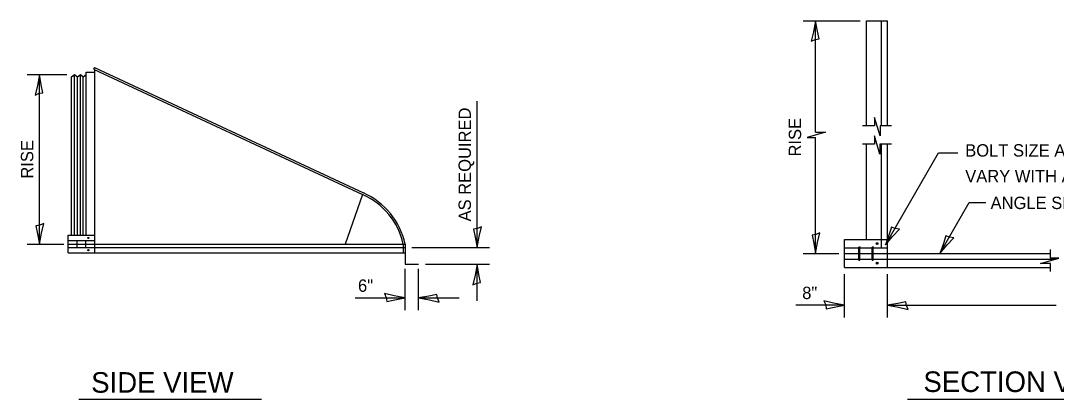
# Model space of a CAD drawing. Extents: x 2133490 to 2172050, y 2138301 to 2145980.
# Drawn here: x 2143834 to 2144337, y 2141875 to 2142059 of the extents above; entities that cross this region are included whole.
import ezdxf

# ---------------------------------------------------------------- set-up
doc = ezdxf.new("R2010")
doc.units = 0
for name, color, linetype in [('DR_Pr_Pipe_Culvert', 7, 'Continuous'), ('HS_Dimensions_and_Text', 7, 'Continuous'), ('RD_Pr_Roadway_Dimensions', 7, 'Continuous'), ('RD_Pr_Roadway_Notes', 7, 'Continuous')]:
    doc.layers.add(name, color=color, linetype=linetype)

msp = doc.modelspace()

# ---------------------------------------------------------------- linework, layer by layer
at = {"layer": 'DR_Pr_Pipe_Culvert'}
for p, q in [((2144244.44, 2142059.08), (2144254.65, 2142059.08)), ((2144244.44, 2142008.06), (2144244.44, 2142059.08)), ((2144251.8, 2142008.06), (2144251.8, 2142059.08)), ((2144254.65, 2142008.06), (2144254.65, 2142059.08)), ((2143869.62, 2142036.33), (2143869.26, 2142035.54)), ((2143869.62, 2142036.33), (2144000.2, 2141975.45)), ((2143858.6, 2142031.88), (2143860.01, 2142033.01)), ((2143858.6, 2141954.91), (2143858.6, 2142031.88)), ((2143860.01, 2141954.91), (2143860.01, 2142033.01)), ((2143860.01, 2142033.01), (2143861.42, 2142031.88)), ((2143861.42, 2142031.88), (2143862.83, 2142033.01)), ((2143861.42, 2141954.91), (2143861.42, 2142031.88)), ((2143862.83, 2141954.91), (2143862.83, 2142033.01)), ((2143862.83, 2142033.01), (2143864.24, 2142031.88)), ((2143864.24, 2142031.88), (2143865.65, 2142033.01)), ((2143864.24, 2141954.91), (2143864.24, 2142031.88)), ((2143865.65, 2141954.91), (2143865.65, 2142034.13)), ((2143865.65, 2142034.13), (2143869.87, 2142034.13)), ((2143869.26, 2142035.54), (2143999.86, 2141974.67)), ((2143869.87, 2141946.46), (2143869.87, 2142035.26)), ((2144251, 2142003.19), (2144248.36, 2142012.12)), ((2144248.36, 2142012.12), (2144248.36, 2142008.06)), ((2144248.36, 2142008.06), (2144242.47, 2142008.06)), ((2144249.54, 2142008.06), (2144249.54, 2142008.06)), ((2144256.62, 2142008.06), (2144251, 2142008.06)), ((2144251, 2142008.06), (2144251, 2142003.19)), ((2144250.98, 2141994.22), (2144248.33, 2142003.13)), ((2144248.33, 2142003.13), (2144248.33, 2141999.07)), ((2144248.33, 2141999.07), (2144242.47, 2141999.07)), ((2144244.44, 2141952.91), (2144244.44, 2141999.07)), ((2144249.54, 2141999.07), (2144249.54, 2141999.07)), ((2144256.62, 2141999.07), (2144250.98, 2141999.07)), ((2144250.98, 2141999.07), (2144250.98, 2141994.22)), ((2144251.8, 2141948.82), (2144251.8, 2141999.07)), ((2144254.65, 2141939.27), (2144254.65, 2141999.07)), ((2143999.86, 2141974.67), (2143991.43, 2141950.68)), ((2143856.97, 2141946.46), (2143856.97, 2141954.91)), ((2143856.97, 2141954.91), (2143869.87, 2141954.91)), ((2143856.97, 2141952.37), (2143869.87, 2141952.37)), ((2143856.97, 2141950.68), (2144020.49, 2141950.68)), ((2143861.28, 2141948.99), (2143861.28, 2141952.37)), ((2143865.57, 2141948.99), (2143865.57, 2141952.37)), ((2144019.59, 2141950.68), (2144019.59, 2141946.46)), ((2144020.49, 2141950.68), (2144020.49, 2141948.99)), ((2144233.81, 2141939.27), (2144233.81, 2141952.91)), ((2144233.81, 2141952.91), (2144254.65, 2141952.91)), ((2143856.97, 2141948.99), (2144020.49, 2141948.99)), ((2143856.97, 2141946.46), (2144020.49, 2141946.46)), ((2144020.49, 2141948.99), (2144020.49, 2141940.93)), ((2144233.81, 2141948.82), (2144254.65, 2141948.82)), ((2144233.81, 2141946.09), (2144333.73, 2141946.09)), ((2144240.66, 2141948.82), (2144240.66, 2141949.1)), ((2144241.37, 2141949.1), (2144240.66, 2141949.1)), ((2144240.66, 2141948.82), (2144241.37, 2141948.82)), ((2144240.8, 2141943.38), (2144240.8, 2141948.82)), ((2144240.89, 2141948.82), (2144240.89, 2141949.1)), ((2144241.14, 2141948.82), (2144241.14, 2141949.1)), ((2144241.23, 2141943.38), (2144241.23, 2141948.82)), ((2144241.37, 2141948.82), (2144241.37, 2141949.1)), ((2144247.12, 2141948.82), (2144247.12, 2141949.1)), ((2144247.82, 2141949.1), (2144247.12, 2141949.1)), ((2144247.12, 2141948.82), (2144247.82, 2141948.82)), ((2144247.26, 2141943.38), (2144247.26, 2141948.82)), ((2144247.34, 2141948.82), (2144247.34, 2141949.1)), ((2144247.6, 2141948.82), (2144247.6, 2141949.1)), ((2144247.68, 2141943.38), (2144247.68, 2141948.82)), ((2144247.82, 2141948.82), (2144247.82, 2141949.1)), ((2144333.73, 2141943.89), (2144333.73, 2141948.06)), ((2144020.49, 2141940.93), (2144027.03, 2141940.93)), ((2144233.81, 2141943.38), (2144336.06, 2141943.38)), ((2144240.66, 2141943.1), (2144240.66, 2141943.38)), ((2144241.37, 2141943.38), (2144240.66, 2141943.38)), ((2144240.66, 2141943.1), (2144241.37, 2141943.1)), ((2144240.8, 2141942.84), (2144240.8, 2141943.1)), ((2144240.8, 2141942.84), (2144241.23, 2141942.84)), ((2144240.89, 2141943.1), (2144240.89, 2141943.38)), ((2144241.14, 2141943.1), (2144241.14, 2141943.38)), ((2144241.23, 2141942.84), (2144241.23, 2141943.1)), ((2144241.37, 2141943.1), (2144241.37, 2141943.38)), ((2144247.12, 2141943.1), (2144247.12, 2141943.38)), ((2144247.12, 2141943.38), (2144247.82, 2141943.38)), ((2144247.82, 2141943.1), (2144247.12, 2141943.1)), ((2144247.26, 2141942.84), (2144247.26, 2141943.1)), ((2144247.26, 2141942.84), (2144247.68, 2141942.84)), ((2144247.34, 2141943.1), (2144247.34, 2141943.38)), ((2144247.6, 2141943.1), (2144247.6, 2141943.38)), ((2144247.68, 2141942.84), (2144247.68, 2141943.1)), ((2144247.82, 2141943.1), (2144247.82, 2141943.38)), ((2144328.85, 2141941.24), (2144337.78, 2141943.89)), ((2144333.73, 2141941.24), (2144328.85, 2141941.24)), ((2144337.78, 2141943.89), (2144333.73, 2141943.89)), ((2144333.73, 2141942.68), (2144333.73, 2141942.68)), ((2144333.73, 2141937.29), (2144333.73, 2141941.24)), ((2144233.81, 2141939.27), (2144333.73, 2141939.27))]:
    msp.add_line(p, q, dxfattribs=at)
for centre, radius in [((2143866.72, 2141953.64), 0.282), ((2143866.72, 2141953.64), 0.254), ((2143866.72, 2141953.64), 0.225), ((2143866.72, 2141953.64), 0.197), ((2143866.72, 2141953.64), 0.169), ((2143866.72, 2141953.64), 0.141), ((2143866.72, 2141953.64), 0.113), ((2143866.72, 2141953.64), 0.0846), ((2143866.72, 2141953.64), 0.0564), ((2144249.56, 2141950.87), 0.454), ((2144249.56, 2141950.87), 0.409), ((2144249.56, 2141950.87), 0.363), ((2144249.56, 2141950.87), 0.318), ((2144249.56, 2141950.87), 0.272), ((2144249.56, 2141950.87), 0.227), ((2144249.56, 2141950.87), 0.182), ((2144249.56, 2141950.87), 0.136), ((2144249.56, 2141950.87), 0.0908), ((2143866.72, 2141947.72), 0.282), ((2143866.72, 2141947.72), 0.254), ((2143866.72, 2141947.72), 0.225), ((2143866.72, 2141947.72), 0.197), ((2143866.72, 2141947.72), 0.169), ((2143866.72, 2141947.72), 0.141), ((2143866.72, 2141947.72), 0.113), ((2143866.72, 2141947.72), 0.0846), ((2143866.72, 2141947.72), 0.0564), ((2143866.72, 2141947.72), 0.0282), ((2144249.56, 2141941.34), 0.454), ((2144249.56, 2141941.34), 0.409), ((2144249.56, 2141941.34), 0.363), ((2144249.56, 2141941.34), 0.318), ((2144249.56, 2141941.34), 0.272), ((2144249.56, 2141941.34), 0.227), ((2144249.56, 2141941.34), 0.182), ((2144249.56, 2141941.34), 0.136), ((2144249.56, 2141941.34), 0.0908), ((2144249.56, 2141941.34), 0.0454)]:
    msp.add_circle(centre, radius, dxfattribs=at)
for radius, start in [(34.36, 12.6064), (35.23, 12.2888)]:
    msp.add_arc((2143986.07, 2141943.18), radius, start, 66.3538, dxfattribs=at)
at = {"layer": 'HS_Dimensions_and_Text'}
for points in [[(2144217.62, 2142049.08), (2144219.54, 2142049.89), (2144221.39, 2142050.21), (2144220.58, 2142054.08), (2144219.71, 2142059.08), (2144218.74, 2142053.74)], [(2143840.88, 2142023.01), (2143842.8, 2142023.83), (2143844.64, 2142024.14), (2143843.84, 2142028.01), (2143842.97, 2142033.01), (2143842, 2142027.68)], [(2143840.88, 2142023.01), (2143842.8, 2142023.83), (2143844.64, 2142024.14), (2143843.84, 2142028.01), (2143842.97, 2142033.01), (2143842, 2142027.68)], [(2143845.06, 2141960.68), (2143843.14, 2141959.86), (2143841.3, 2141959.55), (2143842.1, 2141955.68), (2143842.97, 2141950.68), (2143843.94, 2141956.01)], [(2144057.5, 2141958.99), (2144055.58, 2141958.18), (2144053.74, 2141957.86), (2144054.54, 2141953.99), (2144055.41, 2141948.99), (2144056.38, 2141954.33)], [(2144221.81, 2141956.09), (2144219.88, 2141955.28), (2144218.04, 2141954.96), (2144218.85, 2141951.09), (2144219.71, 2141946.09), (2144220.68, 2141951.43)], [(2144260.41, 2141957.89), (2144258.34, 2141958.15), (2144256.59, 2141958.8), (2144255.35, 2141955.04), (2144253.6, 2141950.28), (2144257.11, 2141954.41)], [(2144286.83, 2141953.71), (2144284.76, 2141953.96), (2144283.01, 2141954.61), (2144281.77, 2141950.86), (2144280.02, 2141946.09), (2144283.53, 2141950.23)], [(2144053.32, 2141930.93), (2144055.24, 2141931.75), (2144057.08, 2141932.06), (2144056.27, 2141935.93), (2144055.41, 2141940.93), (2144054.44, 2141935.6)], [(2144010.49, 2141926.58), (2144011.3, 2141924.66), (2144011.62, 2141922.82), (2144015.49, 2141923.63), (2144020.49, 2141924.49), (2144015.15, 2141925.46)], [(2144037.03, 2141922.4), (2144036.21, 2141924.32), (2144035.9, 2141926.16), (2144032.03, 2141925.36), (2144027.03, 2141924.49), (2144032.36, 2141923.52)], [(2144223.81, 2141923.05), (2144224.63, 2141921.13), (2144224.94, 2141919.29), (2144228.81, 2141920.09), (2144233.81, 2141920.96), (2144228.48, 2141921.93)], [(2144264.64, 2141918.87), (2144263.83, 2141920.79), (2144263.52, 2141922.63), (2144259.65, 2141921.83), (2144254.65, 2141920.96), (2144259.98, 2141919.99)]]:
    msp.add_lwpolyline(points, close=True, dxfattribs=at)
at = {"layer": 'RD_Pr_Roadway_Dimensions'}
for p, q in [((2144213.71, 2142059.08), (2144241.45, 2142059.08)), ((2144219.71, 2142005.01), (2144219.71, 2142059.08)), ((2143836.97, 2142033.01), (2143856.33, 2142033.01)), ((2143842.97, 2141950.68), (2143842.97, 2142033.01)), ((2144055.41, 2141948.99), (2144055.41, 2142020)), ((2144224.56, 2142005.01), (2144215.66, 2142002.36)), ((2144215.66, 2142002.36), (2144219.71, 2142002.36)), ((2144219.71, 2142005.01), (2144224.56, 2142005.01)), ((2144219.71, 2141946.09), (2144219.71, 2142002.36)), ((2144253.6, 2141950.28), (2144279.43, 2141995.01)), ((2144279.43, 2141995.01), (2144288.85, 2141995.01)), ((2144280.02, 2141946.09), (2144294.33, 2141970.88)), ((2144294.33, 2141970.88), (2144302.42, 2141970.88)), ((2143836.97, 2141950.68), (2143854.77, 2141950.68)), ((2144023.72, 2141948.99), (2144061.41, 2141948.99)), ((2144213.71, 2141946.09), (2144230.96, 2141946.09)), ((2144030.35, 2141940.93), (2144061.41, 2141940.93)), ((2144055.41, 2141923.17), (2144055.41, 2141940.93)), ((2144020.49, 2141918.49), (2144020.49, 2141938.65)), ((2144027.03, 2141918.49), (2144027.03, 2141938.65)), ((2144233.81, 2141914.96), (2144233.81, 2141936.12)), ((2144254.65, 2141914.96), (2144254.65, 2141936.12)), ((2143996.24, 2141924.49), (2144020.49, 2141924.49)), ((2144027.03, 2141924.49), (2144046.64, 2141924.49)), ((2144233.81, 2141920.96), (2144210.15, 2141920.96)), ((2144254.65, 2141920.96), (2144336.58, 2141920.96))]:
    msp.add_line(p, q, dxfattribs=at)
at = {"layer": 'RD_Pr_Roadway_Notes'}
for p, q in [((2143862.11, 2141875.31), (2143950.8, 2141875.31)), ((2144264.41, 2141875.31), (2144381.11, 2141875.31))]:
    msp.add_line(p, q, dxfattribs=at)

# ---------------------------------------------------------------- texts
at = {"layer": 'HS_Dimensions_and_Text'}
for s, p in [('AS REQUIRED', (2144052.41, 2141961.64)), ('RISE', (2144212.71, 2141993.16)), ('RISE', (2143839.97, 2141982.42))]:
    msp.add_text(s, height=6, rotation=90, dxfattribs=at).set_placement(p)
for s, height, p in [('BOLT SIZE AND NO.', 6, (2144292.37, 2141993.14)), ('VARY WITH ANGLE SIZE', 6, (2144292.37, 2141980.64)), ('ANGLE SIZE VARIES', 6, (2144304.68, 2141967.65)), ('6"', 6, (2143997.6, 2141927.49)), ('8"', 6, (2144213.23, 2141923.96)), ('SIDE VIEW', 10, (2143868.11, 2141878.49)), ('SECTION VIEW', 10, (2144272.08, 2141878.83))]:
    msp.add_text(s, height=height, dxfattribs=at).set_placement(p)

doc.saveas('drawing.dxf')
